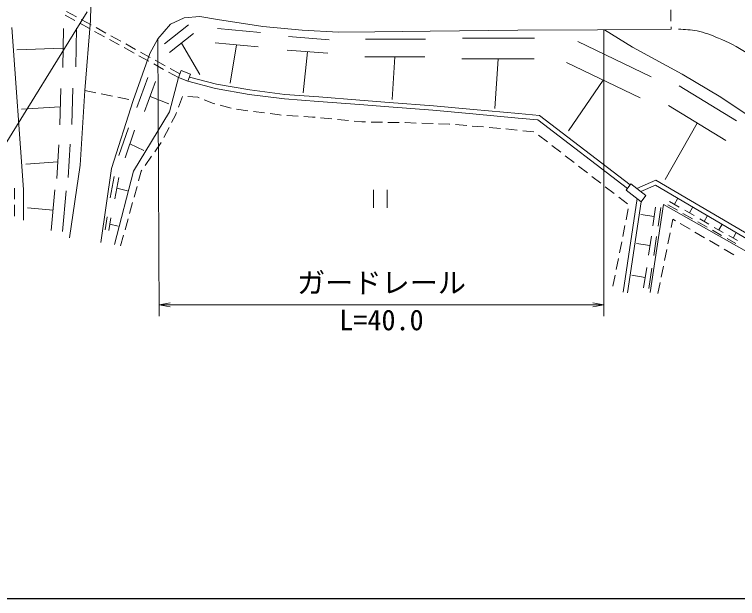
# Model space of a CAD drawing. Units: millimetres, scale not verified. Extents: x 40000 to 680000, y 20000 to 380000.
# Drawn here: x 391394 to 455610, y 205000 to 256896 of the extents above; entities that cross this region are included whole.
import ezdxf
from ezdxf.enums import TextEntityAlignment as Align

# ---------------------------------------------------------------- set-up
doc = ezdxf.new("R2010")
doc.units = ezdxf.units.MM
doc.header["$LTSCALE"] = 1000
for name, color, linetype, lineweight in [('M-BGD', 7, 'Continuous', 13), ('M-STR-HTXT', 7, 'Continuous', 13), ('M-TTL-BAND', 7, 'Continuous', 25)]:
    doc.layers.add(name, color=color, linetype=linetype, lineweight=lineweight)
doc.styles.add('ＭＳ ゴシック', font='')
doc.styles.get('ＭＳ ゴシック').set_extended_font_data('MS Gothic')

# ---------------------------------------------------------------- blocks, each defined once
blk = doc.blocks.new('田')
at = {"color": 7, "linetype": 'Continuous', "lineweight": 13}
for p, q in [((-0.75, 2), (-0.75, 0)), ((0.75, 0), (0.75, 2))]:
    blk.add_line(p, q, dxfattribs=at)
blk = doc.blocks.new('open_arrow')
at = {"color": 0, "linetype": 'Continuous', "lineweight": -2}
blk.add_lwpolyline([(7.5, 1.25), (0, 0), (7.5, -1.25)], dxfattribs=at)

msp = doc.modelspace()

# ---------------------------------------------------------------- linework, layer by layer
at = {"layer": 'M-BGD'}
for p, q in [((398178, 257631), (398142, 256351)), ((396891, 256688), (396015, 257171)), ((449673, 257293), (449698, 256293)), ((396758, 256362), (395882, 256845)), ((398205, 255964), (397329, 256447)), ((398142, 256351), (397640, 250151)), ((405252, 256036), (406455, 256586)), ((406455, 256586), (407854, 256716)), ((407854, 256716), (409423, 256442)), ((409423, 256442), (413450, 255835)), ((391171, 255736), (392211, 241329)), ((395754, 255636), (395693, 252197)), ((396900, 255683), (396838, 252244)), ((398072, 255638), (397196, 256120)), ((399518, 255240), (398642, 255723)), ((404128, 254716), (405252, 256036)), ((404706, 254290), (406835, 255984)), ((409422, 255641), (413246, 255288)), ((413450, 255835), (416951, 255492)), ((443171, 255537), (449716, 255585)), ((449710, 255794), (449716, 255585)), ((399385, 254913), (398510, 255396)), ((400832, 254516), (399956, 254998)), ((405162, 253506), (407292, 255200)), ((415723, 254940), (419347, 254652)), ((416951, 255492), (420177, 255331)), ((420177, 255331), (423403, 255354)), ((423403, 255354), (428322, 255423)), ((428322, 255423), (436101, 255492)), ((436101, 255492), (443171, 255537)), ((443781, 255542), (446277, 253985)), ((400699, 254189), (399823, 254672)), ((403409, 253425), (404128, 254716)), ((406227, 254353), (407856, 251555)), ((409208, 254378), (413032, 254025)), ((422563, 254690), (427896, 254690)), ((431175, 254792), (437589, 254792)), ((441419, 254494), (447941, 251358)), ((395723, 253916), (391595, 253746)), ((402013, 253465), (401137, 253948)), ((402145, 253791), (401270, 254274)), ((411120, 254202), (410543, 250784)), ((415598, 253734), (419223, 253446)), ((446277, 253985), (450681, 251604)), ((401946, 249248), (403409, 253425)), ((403326, 252741), (402450, 253224)), ((403459, 253067), (402583, 253550)), ((417410, 253590), (417032, 249922)), ((422514, 253117), (427848, 253117)), ((425181, 253117), (424925, 249331)), ((404640, 252017), (403764, 252499)), ((404773, 252343), (403897, 252826)), ((431139, 252966), (437553, 252966)), ((434346, 252966), (434060, 248550)), ((440428, 252614), (446950, 249479)), ((405953, 251292), (405078, 251775)), ((406086, 251619), (405210, 252102)), ((402247, 248615), (403235, 251298)), ((405174, 248230), (405953, 251292)), ((406933, 251329), (409339, 250699)), ((450681, 251604), (454136, 249545)), ((402941, 248266), (403930, 250949)), ((406781, 250955), (409254, 250307)), ((409339, 250699), (412309, 250187)), ((443689, 251046), (440586, 246559)), ((450432, 250551), (455518, 247430)), ((395501, 250314), (395419, 247081)), ((396578, 250351), (396496, 247118)), ((397640, 250151), (397232, 243520)), ((397640, 250151), (398619, 249946)), ((399108, 249843), (400087, 249638)), ((409254, 250307), (412250, 249792)), ((412309, 250187), (415402, 249794)), ((400015, 243209), (401946, 249248)), ((400576, 249535), (401555, 249330)), ((403435, 249607), (405108, 248948)), ((405963, 248659), (406320, 249592)), ((406801, 249595), (407677, 249549)), ((407677, 249549), (407791, 249503)), ((408254, 249314), (409077, 248978)), ((412250, 249792), (415362, 249396)), ((415362, 249396), (418387, 249164)), ((415402, 249794), (418418, 249563)), ((418387, 249164), (422026, 248888)), ((418418, 249563), (422057, 249287)), ((422057, 249287), (424672, 249077)), ((454136, 249545), (456561, 247920)), ((395460, 248697), (392014, 248479)), ((409077, 248978), (409184, 248950)), ((409668, 248825), (410636, 248575)), ((422026, 248888), (424641, 248679)), ((424641, 248679), (428563, 248380)), ((424672, 249077), (428596, 248778)), ((428596, 248778), (432148, 248457)), ((449482, 248803), (454568, 245683)), ((401962, 242986), (405174, 248230)), ((405349, 247292), (405693, 247954)), ((405693, 247954), (405784, 248192)), ((411126, 248480), (412118, 248348)), ((412613, 248282), (413605, 248150)), ((414100, 248084), (414928, 247974)), ((414928, 247974), (415093, 247963)), ((415591, 247930), (416589, 247863)), ((428563, 248380), (432112, 248058)), ((432112, 248058), (436124, 247685)), ((432148, 248457), (436161, 248083)), ((436161, 248083), (438016, 247908)), ((438016, 247908), (446082, 241759)), ((417088, 247830), (417852, 247779)), ((417852, 247779), (418085, 247756)), ((418583, 247708), (419578, 247612)), ((420076, 247564), (421071, 247467)), ((421569, 247419), (422246, 247354)), ((422246, 247354), (422566, 247348)), ((423066, 247339), (424066, 247320)), ((424565, 247311), (425565, 247292)), ((426065, 247283), (426091, 247283)), ((426091, 247283), (427065, 247252)), ((427565, 247237), (428564, 247205)), ((436124, 247685), (437864, 247521)), ((437864, 247521), (445839, 241441)), ((452025, 247243), (449183, 242240)), ((400677, 244377), (401513, 246816)), ((401228, 244170), (402064, 246609)), ((404659, 245961), (405119, 246848)), ((429064, 247189), (430042, 247159)), ((430042, 247159), (430063, 247157)), ((430561, 247114), (431558, 247027)), ((432056, 246984), (433052, 246898)), ((433550, 246854), (434546, 246768)), ((435044, 246720), (436039, 246620)), ((436537, 246570), (437532, 246470)), ((437932, 246176), (438723, 245565)), ((396326, 245382), (396162, 242396)), ((401646, 245389), (402895, 244821)), ((403848, 244701), (404418, 245523)), ((395333, 245302), (395168, 242316)), ((439119, 245259), (439910, 244648)), ((402993, 243469), (403563, 244291)), ((440306, 244342), (441097, 243730)), ((395250, 243809), (392400, 243580)), ((397232, 243520), (396294, 237045)), ((441493, 243425), (442284, 242813)), ((399076, 236642), (400015, 243209)), ((400292, 236465), (401962, 242986)), ((402414, 242107), (402658, 242986)), ((402658, 242986), (402708, 243059)), ((399893, 240593), (400234, 242488)), ((400307, 240501), (400648, 242396)), ((442680, 242508), (443471, 241896)), ((446665, 241432), (448343, 242185)), ((448343, 242185), (458236, 236351)), ((391399, 241476), (391411, 241303)), ((402014, 240662), (402281, 241625)), ((443867, 241591), (444658, 240979)), ((445713, 241276), (446139, 241833)), ((446139, 241833), (447478, 240812)), ((447026, 241156), (448318, 241736)), ((448318, 241736), (458099, 235967)), ((391411, 241303), (391406, 240477)), ((392211, 241329), (392194, 238622)), ((394993, 241323), (394663, 237699)), ((395974, 241234), (395645, 237610)), ((400477, 241449), (401443, 241233)), ((447053, 240254), (445713, 241276)), ((447478, 240812), (447053, 240254)), ((401615, 239216), (401881, 240180)), ((445054, 240673), (445845, 240062)), ((446690, 240531), (445448, 232216)), ((447053, 240254), (445843, 232157)), ((450435, 239788), (449579, 240274)), ((450007, 240031), (450281, 240514)), ((391402, 239977), (391396, 238977)), ((394828, 239511), (392538, 239719)), ((445904, 239630), (445711, 238649)), ((447860, 232183), (449032, 240019)), ((448335, 239781), (448086, 238118)), ((448804, 239734), (448556, 238072)), ((449032, 240019), (457074, 235454)), ((450273, 239503), (449417, 239988)), ((451342, 239260), (451609, 239732)), ((399448, 237765), (399636, 238907)), ((448211, 238950), (447021, 239132)), ((451602, 238744), (450766, 239219)), ((451760, 239023), (450924, 239497)), ((452655, 238502), (452916, 238962)), ((399769, 237693), (399958, 238834)), ((399864, 238263), (400614, 238094)), ((401215, 237770), (401481, 238734)), ((449721, 237973), (449867, 238696)), ((449867, 238696), (450093, 238565)), ((450526, 238313), (451391, 237811)), ((452909, 237998), (452092, 238461)), ((453063, 238270), (452247, 238733)), ((445614, 238159), (445420, 237178)), ((454194, 237264), (453397, 237716)), ((454345, 237530), (453548, 237982)), ((453946, 237756), (454202, 238206)), ((400815, 236324), (401081, 237288)), ((447960, 237202), (447708, 235517)), ((448420, 237162), (448168, 235477)), ((449424, 236503), (449622, 237483)), ((451823, 237560), (452688, 237058)), ((455459, 236542), (454681, 236984)), ((455606, 236801), (454828, 237243)), ((455217, 237022), (455466, 237461)), ((445323, 236687), (445129, 235706)), ((447834, 236360), (446648, 236537)), ((453120, 236807), (453985, 236305)), ((449127, 235032), (449325, 236013)), ((454417, 236053), (455282, 235551)), ((445032, 235215), (444839, 234234)), ((447541, 234416), (447271, 232612)), ((448830, 233562), (449028, 234542)), ((447999, 234351), (447730, 232548)), ((444742, 233744), (444548, 232763)), ((447406, 233514), (446232, 233723)), ((448533, 232092), (448731, 233072))]:
    msp.add_line(p, q, dxfattribs=at)
msp.add_lwpolyline([(406209, 251921), (407037, 251584), (406781, 250955), (405953, 251292)], close=True, dxfattribs=at)
msp.add_open_spline([(450377, 255595), (450923, 255541), (451479, 255549), (452015, 255434), (452667, 255295), (453297, 255057), (453911, 254797), (454762, 254435), (455600, 254026), (456374, 253521), (457282, 252929), (458061, 252160), (458908, 251483), (459798, 250772), (460775, 250160), (461583, 249357), (462079, 248865), (462464, 248271), (462900, 247724), (463644, 246790), (464320, 245799), (465114, 244907), (465812, 244125), (466526, 243345), (467347, 242693), (468319, 241920), (469412, 241305), (470501, 240708), (471156, 240349), (471831, 240021), (472527, 239750), (473662, 239309), (474847, 239005), (476018, 238669), (476552, 238516), (477093, 238386), (477630, 238244)], degree=3, knots=[0, 0, 0, 0, 1, 1, 1, 2, 2, 2, 3, 3, 3, 4, 4, 4, 5, 5, 5, 6, 6, 6, 7, 7, 7, 8, 8, 8, 9, 9, 9, 10, 10, 10, 11, 11, 11, 12, 12, 12, 12], dxfattribs=at)
at = {"layer": 'M-STR-HTXT'}
for p, q in [((397860, 257117), (383498, 233945)), ((443742, 255542), (443742, 230095)), ((404128, 254716), (404238, 230095)), ((443742, 231095), (404238, 231095))]:
    msp.add_line(p, q, dxfattribs=at)
at = {"layer": 'M-TTL-BAND'}
msp.add_line((40000, 205000), (579000, 205000), dxfattribs=at)

# ---------------------------------------------------------------- block references
at = {"layer": 'M-BGD', "xscale": 800, "yscale": 800}
msp.add_blockref('田', (423887, 239707), dxfattribs=at)
at = {"layer": 'M-STR-HTXT', "xscale": 133, "yscale": 133}
msp.add_blockref('open_arrow', (404238, 231095), dxfattribs=at)
at = {"layer": 'M-STR-HTXT', "xscale": 133, "yscale": 133, "rotation": 180}
msp.add_blockref('open_arrow', (443742, 231095), dxfattribs=at)

# ---------------------------------------------------------------- texts
at = {"layer": 'M-STR-HTXT', "style": 'ＭＳ ゴシック'}
for s, p in [('ガードレール', (423990, 231595)), ('L=40.0', (423990, 228287))]:
    msp.add_text(s, height=1833, dxfattribs=at).set_placement(p, align=Align.BOTTOM_CENTER)

doc.saveas('drawing.dxf')
